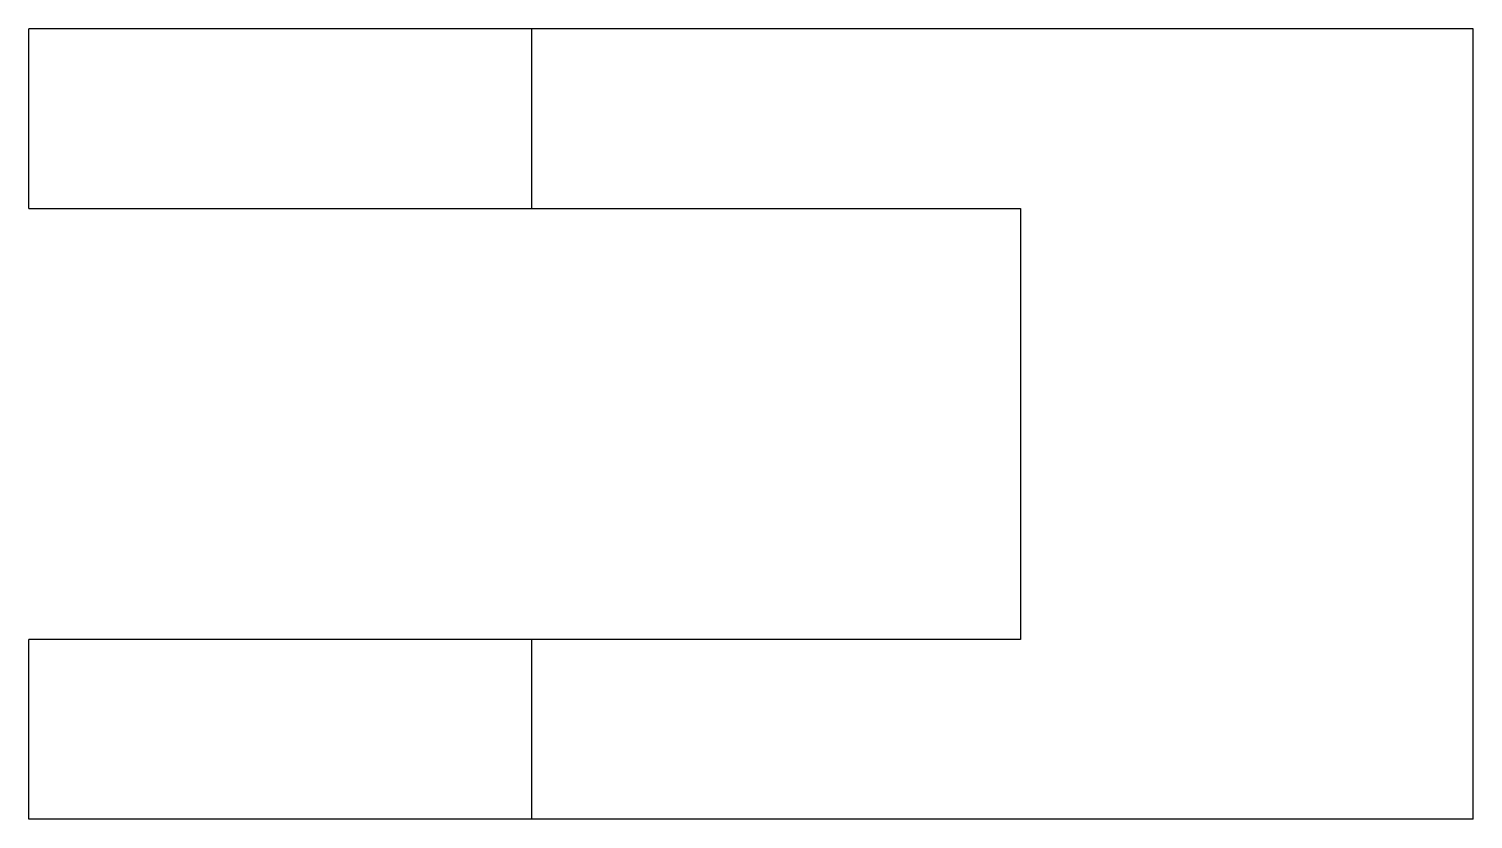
# Model space of a CAD drawing. Header units: metres. Extents: x -7.6 to 32.6, y -22 to 0.
import ezdxf

# ---------------------------------------------------------------- set-up
doc = ezdxf.new("R2010")
doc.units = ezdxf.units.M

msp = doc.modelspace()

# ---------------------------------------------------------------- linework, layer by layer
for points in [[(-7.6, -5), (-7.6, -4.9), (-7.6, -4.8), (-7.6, -4.7), (-7.6, -4.6), (-7.6, -4.5), (-7.6, -4.4), (-7.6, -4.3), (-7.6, -4.2), (-7.6, -4.1), (-7.6, -4), (-7.6, -3.9), (-7.6, -3.8), (-7.6, -3.7), (-7.6, -3.6), (-7.6, -3.5), (-7.6, -3.4), (-7.6, -3.3), (-7.6, -3.2), (-7.6, -3.1), (-7.6, -3), (-7.6, -2.9), (-7.6, -2.8), (-7.6, -2.7), (-7.6, -2.6), (-7.6, -2.5), (-7.6, -2.4), (-7.6, -2.3), (-7.6, -2.2), (-7.6, -2.1), (-7.6, -2), (-7.6, -1.9), (-7.6, -1.8), (-7.6, -1.7), (-7.6, -1.6), (-7.6, -1.5), (-7.6, -1.4), (-7.6, -1.3), (-7.6, -1.2), (-7.6, -1.1), (-7.6, -1), (-7.6, -0.9), (-7.6, -0.8), (-7.6, -0.7), (-7.6, -0.6), (-7.6, -0.5), (-7.6, -0.4), (-7.6, -0.3), (-7.6, -0.2), (-7.6, -0.1), (-7.6, 0)], [(6.4, 0), (6.351, 0), (6.302, 0), (6.253, 0), (6.162, 0), (6.017, 0), (5.872, 0), (5.727, 0), (5.507, 0), (5.273, 0), (5.04, 0), (4.784, 0), (4.474, 0), (4.163, 0), (3.853, 0), (3.499, 0), (3.127, 0), (2.756, 0), (2.378, 0), (1.964, 0), (1.549, 0), (1.135, 0), (0.708, 0), (0.272, 0), (-0.164, 0), (-0.6, 0), (-1.036, 0), (-1.472, 0), (-1.908, 0), (-2.335, 0), (-2.749, 0), (-3.164, 0), (-3.578, 0), (-3.956, 0), (-4.327, 0), (-4.699, 0), (-5.053, 0), (-5.363, 0), (-5.674, 0), (-5.984, 0), (-6.24, 0), (-6.473, 0), (-6.707, 0), (-6.927, 0), (-7.072, 0), (-7.217, 0), (-7.362, 0), (-7.453, 0), (-7.502, 0), (-7.551, 0), (-7.6, 0)], [(6.4, -5), (6.4, -4.9), (6.4, -4.8), (6.4, -4.7), (6.4, -4.6), (6.4, -4.5), (6.4, -4.4), (6.4, -4.3), (6.4, -4.2), (6.4, -4.1), (6.4, -4), (6.4, -3.9), (6.4, -3.8), (6.4, -3.7), (6.4, -3.6), (6.4, -3.5), (6.4, -3.4), (6.4, -3.3), (6.4, -3.2), (6.4, -3.1), (6.4, -3), (6.4, -2.9), (6.4, -2.8), (6.4, -2.7), (6.4, -2.6), (6.4, -2.5), (6.4, -2.4), (6.4, -2.3), (6.4, -2.2), (6.4, -2.1), (6.4, -2), (6.4, -1.9), (6.4, -1.8), (6.4, -1.7), (6.4, -1.6), (6.4, -1.5), (6.4, -1.4), (6.4, -1.3), (6.4, -1.2), (6.4, -1.1), (6.4, -1), (6.4, -0.9), (6.4, -0.8), (6.4, -0.7), (6.4, -0.6), (6.4, -0.5), (6.4, -0.4), (6.4, -0.3), (6.4, -0.2), (6.4, -0.1), (6.4, 0)], [(32.6, 0), (32.076, 0), (31.552, 0), (31.028, 0), (30.504, 0), (29.98, 0), (29.456, 0), (28.932, 0), (28.408, 0), (27.884, 0), (27.36, 0), (26.836, 0), (26.312, 0), (25.788, 0), (25.264, 0), (24.74, 0), (24.216, 0), (23.692, 0), (23.168, 0), (22.644, 0), (22.12, 0), (21.596, 0), (21.072, 0), (20.548, 0), (20.024, 0), (19.5, 0), (18.976, 0), (18.452, 0), (17.928, 0), (17.404, 0), (16.88, 0), (16.356, 0), (15.832, 0), (15.308, 0), (14.784, 0), (14.26, 0), (13.736, 0), (13.212, 0), (12.688, 0), (12.164, 0), (11.64, 0), (11.116, 0), (10.592, 0), (10.068, 0), (9.544, 0), (9.02, 0), (8.496, 0), (7.972, 0), (7.448, 0), (6.924, 0), (6.4, 0)], [(32.6, -22), (32.6, -21.56), (32.6, -21.12), (32.6, -20.68), (32.6, -20.24), (32.6, -19.8), (32.6, -19.36), (32.6, -18.92), (32.6, -18.48), (32.6, -18.04), (32.6, -17.6), (32.6, -17.16), (32.6, -16.72), (32.6, -16.28), (32.6, -15.84), (32.6, -15.4), (32.6, -14.96), (32.6, -14.52), (32.6, -14.08), (32.6, -13.64), (32.6, -13.2), (32.6, -12.76), (32.6, -12.32), (32.6, -11.88), (32.6, -11.44), (32.6, -11), (32.6, -10.56), (32.6, -10.12), (32.6, -9.68), (32.6, -9.24), (32.6, -8.8), (32.6, -8.36), (32.6, -7.92), (32.6, -7.48), (32.6, -7.04), (32.6, -6.6), (32.6, -6.16), (32.6, -5.72), (32.6, -5.28), (32.6, -4.84), (32.6, -4.4), (32.6, -3.96), (32.6, -3.52), (32.6, -3.08), (32.6, -2.64), (32.6, -2.2), (32.6, -1.76), (32.6, -1.32), (32.6, -0.88), (32.6, -0.44), (32.6, 0)], [(-7.6, -5), (-7.551, -5), (-7.502, -5), (-7.453, -5), (-7.362, -5), (-7.217, -5), (-7.072, -5), (-6.927, -5), (-6.707, -5), (-6.473, -5), (-6.24, -5), (-5.984, -5), (-5.674, -5), (-5.363, -5), (-5.053, -5), (-4.699, -5), (-4.327, -5), (-3.956, -5), (-3.578, -5), (-3.164, -5), (-2.749, -5), (-2.335, -5), (-1.908, -5), (-1.472, -5), (-1.036, -5), (-0.6, -5), (-0.164, -5), (0.272, -5), (0.708, -5), (1.135, -5), (1.549, -5), (1.964, -5), (2.378, -5), (2.756, -5), (3.127, -5), (3.499, -5), (3.853, -5), (4.163, -5), (4.474, -5), (4.784, -5), (5.04, -5), (5.273, -5), (5.507, -5), (5.727, -5), (5.872, -5), (6.017, -5), (6.162, -5), (6.253, -5), (6.302, -5), (6.351, -5), (6.4, -5)], [(6.4, -5), (6.672, -5), (6.944, -5), (7.216, -5), (7.488, -5), (7.76, -5), (8.032, -5), (8.304, -5), (8.576, -5), (8.848, -5), (9.12, -5), (9.392, -5), (9.664, -5), (9.936, -5), (10.208, -5), (10.48, -5), (10.752, -5), (11.024, -5), (11.296, -5), (11.568, -5), (11.84, -5), (12.112, -5), (12.384, -5), (12.656, -5), (12.928, -5), (13.2, -5), (13.472, -5), (13.744, -5), (14.016, -5), (14.288, -5), (14.56, -5), (14.832, -5), (15.104, -5), (15.376, -5), (15.648, -5), (15.92, -5), (16.192, -5), (16.464, -5), (16.736, -5), (17.008, -5), (17.28, -5), (17.552, -5), (17.824, -5), (18.096, -5), (18.368, -5), (18.64, -5), (18.912, -5), (19.184, -5), (19.456, -5), (19.728, -5), (20, -5)], [(20, -5), (20, -5.24), (20, -5.48), (20, -5.72), (20, -5.96), (20, -6.2), (20, -6.44), (20, -6.68), (20, -6.92), (20, -7.16), (20, -7.4), (20, -7.64), (20, -7.88), (20, -8.12), (20, -8.36), (20, -8.6), (20, -8.84), (20, -9.08), (20, -9.32), (20, -9.56), (20, -9.8), (20, -10.04), (20, -10.28), (20, -10.52), (20, -10.76), (20, -11), (20, -11.24), (20, -11.48), (20, -11.72), (20, -11.96), (20, -12.2), (20, -12.44), (20, -12.68), (20, -12.92), (20, -13.16), (20, -13.4), (20, -13.64), (20, -13.88), (20, -14.12), (20, -14.36), (20, -14.6), (20, -14.84), (20, -15.08), (20, -15.32), (20, -15.56), (20, -15.8), (20, -16.04), (20, -16.28), (20, -16.52), (20, -16.76), (20, -17)], [(6.4, -17), (6.351, -17), (6.302, -17), (6.253, -17), (6.162, -17), (6.017, -17), (5.872, -17), (5.727, -17), (5.507, -17), (5.273, -17), (5.04, -17), (4.784, -17), (4.474, -17), (4.163, -17), (3.853, -17), (3.499, -17), (3.127, -17), (2.756, -17), (2.378, -17), (1.964, -17), (1.549, -17), (1.135, -17), (0.708, -17), (0.272, -17), (-0.164, -17), (-0.6, -17), (-1.036, -17), (-1.472, -17), (-1.908, -17), (-2.335, -17), (-2.749, -17), (-3.164, -17), (-3.578, -17), (-3.956, -17), (-4.327, -17), (-4.699, -17), (-5.053, -17), (-5.363, -17), (-5.674, -17), (-5.984, -17), (-6.24, -17), (-6.473, -17), (-6.707, -17), (-6.927, -17), (-7.072, -17), (-7.217, -17), (-7.362, -17), (-7.453, -17), (-7.502, -17), (-7.551, -17), (-7.6, -17)], [(-7.6, -22), (-7.6, -21.9), (-7.6, -21.8), (-7.6, -21.7), (-7.6, -21.6), (-7.6, -21.5), (-7.6, -21.4), (-7.6, -21.3), (-7.6, -21.2), (-7.6, -21.1), (-7.6, -21), (-7.6, -20.9), (-7.6, -20.8), (-7.6, -20.7), (-7.6, -20.6), (-7.6, -20.5), (-7.6, -20.4), (-7.6, -20.3), (-7.6, -20.2), (-7.6, -20.1), (-7.6, -20), (-7.6, -19.9), (-7.6, -19.8), (-7.6, -19.7), (-7.6, -19.6), (-7.6, -19.5), (-7.6, -19.4), (-7.6, -19.3), (-7.6, -19.2), (-7.6, -19.1), (-7.6, -19), (-7.6, -18.9), (-7.6, -18.8), (-7.6, -18.7), (-7.6, -18.6), (-7.6, -18.5), (-7.6, -18.4), (-7.6, -18.3), (-7.6, -18.2), (-7.6, -18.1), (-7.6, -18), (-7.6, -17.9), (-7.6, -17.8), (-7.6, -17.7), (-7.6, -17.6), (-7.6, -17.5), (-7.6, -17.4), (-7.6, -17.3), (-7.6, -17.2), (-7.6, -17.1), (-7.6, -17)], [(20, -17), (19.728, -17), (19.456, -17), (19.184, -17), (18.912, -17), (18.64, -17), (18.368, -17), (18.096, -17), (17.824, -17), (17.552, -17), (17.28, -17), (17.008, -17), (16.736, -17), (16.464, -17), (16.192, -17), (15.92, -17), (15.648, -17), (15.376, -17), (15.104, -17), (14.832, -17), (14.56, -17), (14.288, -17), (14.016, -17), (13.744, -17), (13.472, -17), (13.2, -17), (12.928, -17), (12.656, -17), (12.384, -17), (12.112, -17), (11.84, -17), (11.568, -17), (11.296, -17), (11.024, -17), (10.752, -17), (10.48, -17), (10.208, -17), (9.936, -17), (9.664, -17), (9.392, -17), (9.12, -17), (8.848, -17), (8.576, -17), (8.304, -17), (8.032, -17), (7.76, -17), (7.488, -17), (7.216, -17), (6.944, -17), (6.672, -17), (6.4, -17)], [(6.4, -22), (6.4, -21.9), (6.4, -21.8), (6.4, -21.7), (6.4, -21.6), (6.4, -21.5), (6.4, -21.4), (6.4, -21.3), (6.4, -21.2), (6.4, -21.1), (6.4, -21), (6.4, -20.9), (6.4, -20.8), (6.4, -20.7), (6.4, -20.6), (6.4, -20.5), (6.4, -20.4), (6.4, -20.3), (6.4, -20.2), (6.4, -20.1), (6.4, -20), (6.4, -19.9), (6.4, -19.8), (6.4, -19.7), (6.4, -19.6), (6.4, -19.5), (6.4, -19.4), (6.4, -19.3), (6.4, -19.2), (6.4, -19.1), (6.4, -19), (6.4, -18.9), (6.4, -18.8), (6.4, -18.7), (6.4, -18.6), (6.4, -18.5), (6.4, -18.4), (6.4, -18.3), (6.4, -18.2), (6.4, -18.1), (6.4, -18), (6.4, -17.9), (6.4, -17.8), (6.4, -17.7), (6.4, -17.6), (6.4, -17.5), (6.4, -17.4), (6.4, -17.3), (6.4, -17.2), (6.4, -17.1), (6.4, -17)], [(6.4, -22), (6.351, -22), (6.302, -22), (6.253, -22), (6.162, -22), (6.017, -22), (5.872, -22), (5.727, -22), (5.507, -22), (5.273, -22), (5.04, -22), (4.784, -22), (4.474, -22), (4.163, -22), (3.853, -22), (3.499, -22), (3.127, -22), (2.756, -22), (2.378, -22), (1.964, -22), (1.549, -22), (1.135, -22), (0.708, -22), (0.272, -22), (-0.164, -22), (-0.6, -22), (-1.036, -22), (-1.472, -22), (-1.908, -22), (-2.335, -22), (-2.749, -22), (-3.164, -22), (-3.578, -22), (-3.956, -22), (-4.327, -22), (-4.699, -22), (-5.053, -22), (-5.363, -22), (-5.674, -22), (-5.984, -22), (-6.24, -22), (-6.473, -22), (-6.707, -22), (-6.927, -22), (-7.072, -22), (-7.217, -22), (-7.362, -22), (-7.453, -22), (-7.502, -22), (-7.551, -22), (-7.6, -22)], [(32.6, -22), (32.076, -22), (31.552, -22), (31.028, -22), (30.504, -22), (29.98, -22), (29.456, -22), (28.932, -22), (28.408, -22), (27.884, -22), (27.36, -22), (26.836, -22), (26.312, -22), (25.788, -22), (25.264, -22), (24.74, -22), (24.216, -22), (23.692, -22), (23.168, -22), (22.644, -22), (22.12, -22), (21.596, -22), (21.072, -22), (20.548, -22), (20.024, -22), (19.5, -22), (18.976, -22), (18.452, -22), (17.928, -22), (17.404, -22), (16.88, -22), (16.356, -22), (15.832, -22), (15.308, -22), (14.784, -22), (14.26, -22), (13.736, -22), (13.212, -22), (12.688, -22), (12.164, -22), (11.64, -22), (11.116, -22), (10.592, -22), (10.068, -22), (9.544, -22), (9.02, -22), (8.496, -22), (7.972, -22), (7.448, -22), (6.924, -22), (6.4, -22)]]:
    msp.add_lwpolyline(points)

doc.saveas('drawing.dxf')
